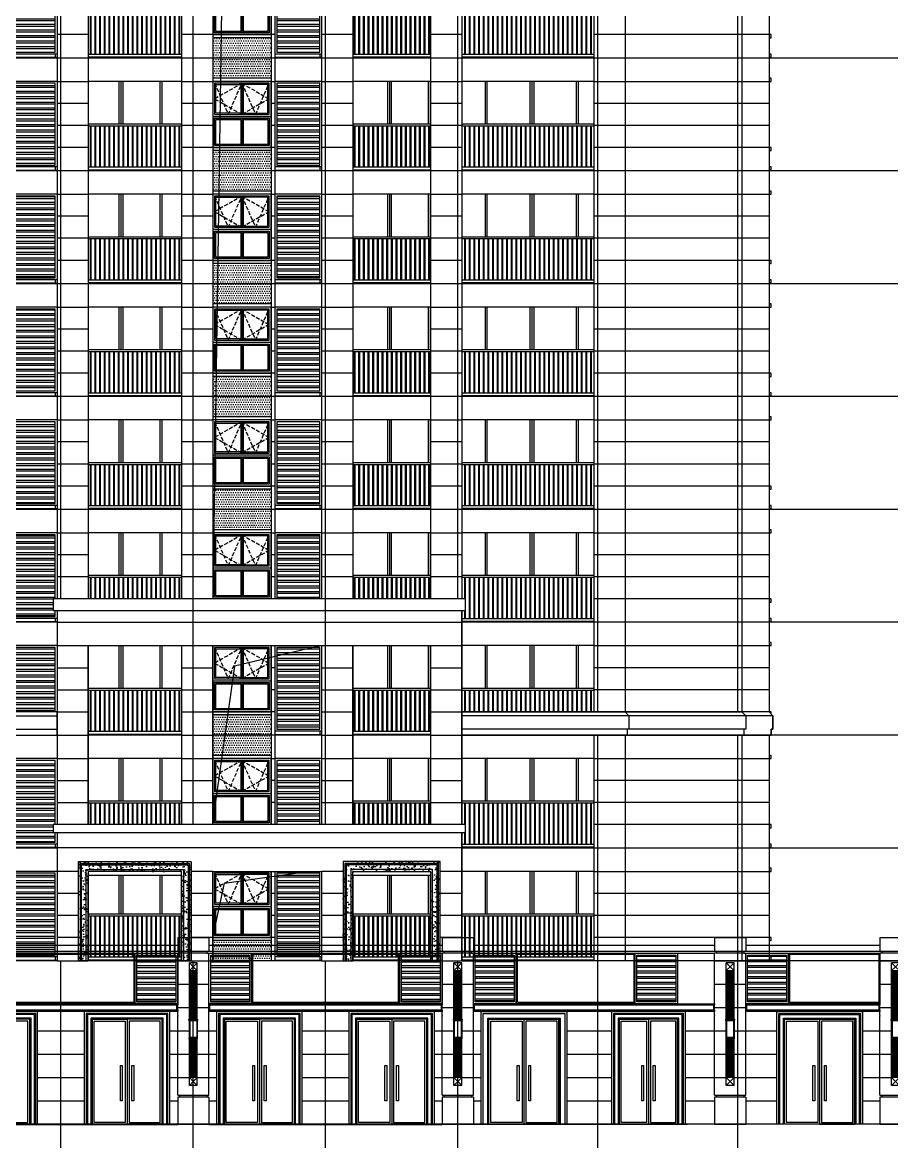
# Model space of a CAD drawing. Extents: x -59851 to 653804, y -249523 to 437614.
# Drawn here: x 209665 to 232007, y 364143 to 392903 of the extents above; entities that cross this region are included whole.
import ezdxf

# ---------------------------------------------------------------- set-up
doc = ezdxf.new("R2010")
doc.units = 0
doc.header["$LTSCALE"] = 1000
doc.header["$MEASUREMENT"] = 0
doc.linetypes.add('DASH', pattern=[0.35, 0.25, -0.1])
for name, color, linetype in [('_TCH_BOUNDARY', 7, 'Continuous'), ('A-材质分割线（横向）', 252, 'Continuous'), ('A-洞口', 105, 'Continuous'), ('A-示意', 8, 'Continuous'), ('DOTE', 16, 'Continuous'), ('ELE-0', 142, 'Continuous'), ('ELE-1', 41, 'Continuous'), ('ELE-2', 31, 'Continuous'), ('ELE-3', 35, 'Continuous'), ('ELE-6', 8, 'Continuous'), ('P-固定家具（悬空）', 142, 'Continuous'), ('PUB_HATCH', 8, 'Continuous'), ('WINDOW', 4, 'Continuous'), ('栏杆', 142, 'Continuous')]:
    doc.layers.add(name, color=color, linetype=linetype)

# ---------------------------------------------------------------- blocks, each defined once
blk = doc.blocks.new('2300lg0331')
for p, q in [((-10414, 365497), (-12814, 365497)), ((-10414, 365447), (-12814, 365447)), ((-12764, 365447), (-12764, 364397)), ((-12744, 365447), (-12744, 364397)), ((-12644, 365447), (-12644, 364397)), ((-12624, 365447), (-12624, 364397)), ((-12524, 365447), (-12524, 364397)), ((-12504, 365447), (-12504, 364397)), ((-12272, 365447), (-12503, 365447)), ((-12404, 365447), (-12404, 364397)), ((-12384, 365447), (-12384, 364397)), ((-12284, 365447), (-12284, 364397)), ((-12250, 365447), (-12272, 365447)), ((-12264, 365447), (-12264, 364397)), ((-12164, 365447), (-12164, 364397)), ((-12144, 365447), (-12144, 364397)), ((-12044, 365447), (-12044, 364397)), ((-12024, 365447), (-12024, 364397)), ((-11924, 365447), (-11924, 364397)), ((-11904, 365447), (-11904, 364397)), ((-11804, 365447), (-11804, 364397)), ((-11784, 365447), (-11784, 364397)), ((-11684, 365447), (-11684, 364397)), ((-11664, 365447), (-11664, 364397)), ((-11564, 365447), (-11564, 364397)), ((-11544, 365447), (-11544, 364397)), ((-11444, 365447), (-11444, 364397)), ((-11424, 365447), (-11424, 364397)), ((-11324, 365447), (-11324, 364397)), ((-11304, 365447), (-11304, 364397)), ((-11204, 365447), (-11204, 364397)), ((-11184, 365447), (-11184, 364397)), ((-11084, 365447), (-11084, 364397)), ((-11064, 365447), (-11064, 364397)), ((-10964, 365447), (-10964, 364397)), ((-10944, 365447), (-10944, 364397)), ((-10844, 365447), (-10844, 364397)), ((-10824, 365447), (-10824, 364397)), ((-10724, 365447), (-10724, 364397)), ((-10704, 365447), (-10704, 364397)), ((-10604, 365447), (-10604, 364397)), ((-10584, 365447), (-10584, 364397)), ((-10484, 365447), (-10484, 364397)), ((-10464, 365447), (-10464, 364397))]:
    blk.add_line(p, q)
blk = doc.blocks.new('c151701')
at = {"layer": 'A-示意', "linetype": 'DASH', "ltscale": 0.4}
for points in [[(-46244, 366680), (-46594, 365880), (-46944, 366680), (-47294, 365880), (-47644, 366680)], [(-46944, 366680), (-47644, 366280), (-46944, 365880)], [(-46944, 366680), (-46244, 366280), (-46944, 365880)]]:
    blk.add_lwpolyline(points, dxfattribs=at)
at = {"layer": 'ELE-0'}
for p, q in [((-46944, 366680), (-46944, 365880)), ((-46194, 366680), (-46194, 365080)), ((-46194, 365830), (-47694, 365830)), ((-46974, 365750), (-46974, 365110)), ((-46944, 365780), (-46944, 365080)), ((-46914, 365750), (-46914, 365110))]:
    blk.add_line(p, q, dxfattribs=at)
for points in [[(-47694, 365030), (-47694, 366730), (-46194, 366730), (-46194, 365030), (-47694, 365030)], [(-46974, 365750), (-47614, 365750), (-47614, 365110), (-46974, 365110)], [(-46914, 365110), (-46274, 365110), (-46274, 365750), (-46914, 365750)]]:
    blk.add_lwpolyline(points, dxfattribs=at)
for points in [[(-47644, 365880), (-47644, 366680), (-46244, 366680), (-46244, 365880)], [(-46974, 365910), (-47614, 365910), (-47614, 366650), (-46974, 366650)], [(-46914, 365910), (-46274, 365910), (-46274, 366650), (-46914, 366650)], [(-47644, 365780), (-47644, 365080), (-46244, 365080), (-46244, 365780)]]:
    blk.add_lwpolyline(points, close=True, dxfattribs=at)
blk = doc.blocks.new('2000langan0331')
for p, q in [((-4014, 365497), (-6014, 365497)), ((-4014, 365447), (-6014, 365447)), ((-5672, 365447), (-5903, 365447)), ((-5650, 365447), (-5672, 365447))]:
    blk.add_line(p, q)
for points in [[(-5984, 365447), (-5984, 364397)], [(-5964, 365447), (-5964, 364397)], [(-5864, 365447), (-5864, 364397)], [(-5844, 365447), (-5844, 364397)], [(-5744, 365447), (-5744, 364397)], [(-5724, 365447), (-5724, 364397)], [(-5624, 365447), (-5624, 364397)], [(-5604, 365447), (-5604, 364397)], [(-5504, 365447), (-5504, 364397)], [(-5484, 365447), (-5484, 364397)], [(-5384, 365447), (-5384, 364397)], [(-5364, 365447), (-5364, 364397)], [(-5264, 365447), (-5264, 364397)], [(-5244, 365447), (-5244, 364397)], [(-5144, 365447), (-5144, 364397)], [(-5124, 365447), (-5124, 364397)], [(-5024, 365447), (-5024, 364397)], [(-5004, 365447), (-5004, 364397)], [(-4904, 365447), (-4904, 364397)], [(-4884, 365447), (-4884, 364397)], [(-4784, 365447), (-4784, 364397)], [(-4764, 365447), (-4764, 364397)], [(-4664, 365447), (-4664, 364397)], [(-4644, 365447), (-4644, 364397)], [(-4544, 365447), (-4544, 364397)], [(-4524, 365447), (-4524, 364397)], [(-4424, 365447), (-4424, 364397)], [(-4404, 365447), (-4404, 364397)], [(-4304, 365447), (-4304, 364397)], [(-4284, 365447), (-4284, 364397)], [(-4184, 365447), (-4184, 364397)], [(-4164, 365447), (-4164, 364397)], [(-4064, 365447), (-4064, 364397)], [(-4044, 365447), (-4044, 364397)]]:
    blk.add_lwpolyline(points)
blk = doc.blocks.new('3400langan0331')
for p, q in [((186, 365497), (-3214, 365497)), ((186, 365447), (-3214, 365447)), ((-2172, 365447), (-2403, 365447)), ((-2150, 365447), (-2172, 365447))]:
    blk.add_line(p, q)
for points in [[(-3144, 365447), (-3144, 364397)], [(-3124, 365447), (-3124, 364397)], [(-3024, 365447), (-3024, 364397)], [(-3004, 365447), (-3004, 364397)], [(-2904, 365447), (-2904, 364397)], [(-2884, 365447), (-2884, 364397)], [(-2784, 365447), (-2784, 364397)], [(-2764, 365447), (-2764, 364397)], [(-2664, 365447), (-2664, 364397)], [(-2644, 365447), (-2644, 364397)], [(-2544, 365447), (-2544, 364397)], [(-2524, 365447), (-2524, 364397)], [(-2424, 365447), (-2424, 364397)], [(-2404, 365447), (-2404, 364397)], [(-2304, 365447), (-2304, 364397)], [(-2284, 365447), (-2284, 364397)], [(-2184, 365447), (-2184, 364397)], [(-2164, 365447), (-2164, 364397)], [(-2064, 365447), (-2064, 364397)], [(-2044, 365447), (-2044, 364397)], [(-1944, 365447), (-1944, 364397)], [(-1924, 365447), (-1924, 364397)], [(-1824, 365447), (-1824, 364397)], [(-1804, 365447), (-1804, 364397)], [(-1704, 365447), (-1704, 364397)], [(-1684, 365447), (-1684, 364397)], [(-1584, 365447), (-1584, 364397)], [(-1564, 365447), (-1564, 364397)], [(-1464, 365447), (-1464, 364397)], [(-1444, 365447), (-1444, 364397)], [(-1344, 365447), (-1344, 364397)], [(-1324, 365447), (-1324, 364397)], [(-1224, 365447), (-1224, 364397)], [(-1204, 365447), (-1204, 364397)], [(-1104, 365447), (-1104, 364397)], [(-1084, 365447), (-1084, 364397)], [(-984, 365447), (-984, 364397)], [(-964, 365447), (-964, 364397)], [(-864, 365447), (-864, 364397)], [(-844, 365447), (-844, 364397)], [(-744, 365447), (-744, 364397)], [(-724, 365447), (-724, 364397)], [(-624, 365447), (-624, 364397)], [(-604, 365447), (-604, 364397)], [(-504, 365447), (-504, 364397)], [(-484, 365447), (-484, 364397)], [(-384, 365447), (-384, 364397)], [(-364, 365447), (-364, 364397)], [(-264, 365447), (-264, 364397)], [(-244, 365447), (-244, 364397)], [(-144, 365447), (-144, 364397)], [(-124, 365447), (-124, 364397)], [(-24, 365447), (-24, 364397)], [(-4, 365447), (-4, 364397)], [(96, 365447), (96, 364397)], [(116, 365447), (116, 364397)]]:
    blk.add_lwpolyline(points)
blk = doc.blocks.new('quanssxilimian0331')
at = {"layer": 'PUB_HATCH'}
h = blk.add_hatch(dxfattribs=at)
h.set_pattern_fill('DOTS', color=8, scale=37.5)
h.set_pattern_definition([(0, (-9e-12, 20300), (29.765625, 59.53125), [0, -59.53125])])
h.paths.add_polyline_path([(-9356, 364817), (-9614, 364817), (-9614, 364297), (-9364, 364297)])
h.paths.add_polyline_path([(-8114, 364817), (-9356, 364817), (-9364, 364297), (-8114, 364297)])
h.paths.add_polyline_path([(-9320, 367197), (-9614, 367197), (-9614, 366677), (-9328, 366677)])
h.paths.add_polyline_path([(-8114, 367197), (-9320, 367197), (-9328, 366677), (-8114, 366677)])
h = blk.add_hatch(dxfattribs=at)
h.set_pattern_fill('ANSI32', color=256, scale=30, angle=135)
h.set_pattern_definition([(180, (13600, -100), (-1e-14, -142.875), []), (180, (13552.37, -52.37), (-1e-14, -142.875), [])])
h.paths.add_polyline_path([(-13664, 366547), (-14764, 366547), (-14764, 364447), (-13664, 364447)])
h = blk.add_hatch(dxfattribs=at)
h.set_pattern_fill('ANSI32', color=256, scale=30, angle=135)
h.set_pattern_definition([(180, (20400, -100), (-1e-14, -142.875), []), (180, (20352.37, -52.37), (-1e-14, -142.875), [])])
h.paths.add_polyline_path([(-6864, 366547), (-7964, 366547), (-7964, 364447), (-6864, 364447)])
at = {"layer": 'A-材质分割线（横向）'}
for points in [[(-13614, 366597), (-12814, 366597)], [(-10414, 366597), (-9614, 366597)], [(-8114, 366597), (-8014, 366597)], [(-6814, 366597), (-6014, 366597)], [(-4014, 366597), (-3214, 366597)], [(186, 366597), (4686, 366597)], [(-12814, 366030), (-13614, 366030)], [(-9614, 366030), (-10414, 366030)], [(-8014, 366030), (-8114, 366030)], [(-6014, 366030), (-6814, 366030)], [(-3214, 366030), (-4014, 366030)], [(4686, 366030), (186, 366030)], [(-12814, 365464), (-13614, 365464)], [(-9614, 365464), (-10414, 365464)], [(-8014, 365464), (-8114, 365464)], [(-6014, 365464), (-6814, 365464)], [(-3214, 365464), (-4014, 365464)], [(4686, 365464), (186, 365464)], [(-12814, 364897), (-13614, 364897)], [(-9614, 364897), (-10414, 364897)], [(-8014, 364897), (-8114, 364897)], [(-6014, 364897), (-6814, 364897)], [(-3214, 364897), (-4014, 364897)], [(4686, 364897), (186, 364897)], [(-12814, 364297), (-13614, 364297)], [(-9614, 364297), (-10414, 364297)], [(-8014, 364297), (-8114, 364297)], [(-6014, 364297), (-6814, 364297)], [(-3214, 364297), (-4014, 364297)], [(4686, 364297), (186, 364297)]]:
    blk.add_lwpolyline(points, dxfattribs=at)
at = {"layer": 'ELE-1'}
for points in [[(-13614, 367197), (-13614, 364297)], [(-12814, 367197), (-12814, 364297)], [(-10414, 367197), (-10414, 364297)], [(-9614, 367197), (-9614, 364297)], [(-6814, 367197), (-6814, 364297)], [(-6014, 367197), (-6014, 364297)], [(-4014, 367197), (-4014, 364297)], [(-3214, 367197), (-3214, 364297)], [(186, 367197), (186, 364297)], [(986, 367197), (986, 364297)]]:
    blk.add_lwpolyline(points, dxfattribs=at)
at = {"layer": 'ELE-2'}
for points in [[(-8114, 367197), (-8114, 364297)], [(-8014, 367197), (-8014, 364297)], [(3986, 367197), (3986, 364297)]]:
    blk.add_lwpolyline(points, dxfattribs=at)
at = {"layer": 'ELE-3'}
for p, q in [((-13664, 364397), (-13664, 364317)), ((-6864, 364397), (-6864, 364317))]:
    blk.add_line(p, q, dxfattribs=at)
for points in [[(4686, 367197), (4686, 364297)], [(-13614, 366597), (-14814, 366597)], [(-10414, 366597), (-12814, 366597)], [(-8114, 366677), (-9614, 366677)], [(-8114, 366597), (-9614, 366597)], [(-6814, 366597), (-8014, 366597)], [(-4014, 366597), (-6014, 366597)], [(186, 366597), (-3214, 366597)], [(4686, 366597), (4736, 366597), (4736, 366677), (4686, 366677)], [(-8114, 364897), (-9614, 364897)], [(-8114, 364817), (-9614, 364817)], [(4686, 364817), (4736, 364817), (4736, 364897), (4686, 364897)], [(-13614, 364397), (-14814, 364397), (-14814, 364317), (-13614, 364317)], [(-12814, 364397), (-10414, 364397)], [(-6814, 364397), (-8014, 364397), (-8014, 364317), (-6814, 364317)], [(-6014, 364397), (-4014, 364397)], [(-3214, 364397), (186, 364397)], [(4686, 364317), (4736, 364317), (4736, 364397), (4686, 364397)], [(-10414, 364317), (-12814, 364317)], [(-4014, 364317), (-6014, 364317)], [(186, 364317), (-3214, 364317)]]:
    blk.add_lwpolyline(points, dxfattribs=at)
at = {"layer": 'ELE-6'}
for points in [[(-12589, 366597), (-12814, 366597)], [(-12014, 365497), (-12014, 366597)], [(-11964, 365497), (-11964, 366597)], [(-11914, 365497), (-11914, 366597)], [(-10964, 365497), (-10964, 366597)], [(-10914, 365497), (-10914, 366597)], [(-5689, 366597), (-6014, 366597)], [(-5114, 365497), (-5114, 366597)], [(-5064, 365497), (-5064, 366597)], [(-5014, 365497), (-5014, 366597)], [(-4064, 365497), (-4064, 366597)], [(-4014, 365497), (-4014, 366597)], [(-2614, 366597), (-2614, 365497)], [(-2564, 366597), (-2564, 365497)], [(-1464, 366597), (-1464, 365497)], [(-1414, 366597), (-1414, 365497)], [(-1364, 366597), (-1364, 365497)], [(-264, 365497), (-264, 366597)], [(-214, 365497), (-214, 366597)]]:
    blk.add_lwpolyline(points, dxfattribs=at)
at = {"layer": 'PUB_HATCH'}
for points in [[(-13664, 366547), (-14764, 366547), (-14764, 364447), (-13664, 364447)], [(-6864, 366547), (-7964, 366547), (-7964, 364447), (-6864, 364447)]]:
    blk.add_lwpolyline(points, close=True, dxfattribs=at)
at = {"xscale": -1}
blk.add_blockref('c151701', (-55808, -133), dxfattribs=at)
at = {"layer": '栏杆'}
for name in ['2300lg0331', '2000langan0331', '3400langan0331']:
    blk.add_blockref(name, (0, 0), dxfattribs=at)
blk = doc.blocks.new('tuichag100')
blk.add_wipeout([(-13714, 259817), (-13714, 259517), (-13614, 259517), (-13614, 254017), (-12814, 254017), (-12814, 258617), (-10414, 258617), (-10414, 254017), (-9614, 254017), (-9614, 258617), (-6814, 258617), (-6814, 254017), (-6014, 254017), (-6014, 258617), (-4014, 258617), (-4014, 254017), (-3214, 254017), (-3214, 259517), (-3114, 259517), (-3114, 259817)])
at = {"layer": '_TCH_BOUNDARY'}
blk.add_lwpolyline([(-13714, 259817), (-13714, 259517), (-13614, 259517), (-13614, 254017), (-12814, 254017), (-12814, 258617), (-10414, 258617), (-10414, 254017), (-9614, 254017), (-9614, 258617), (-6814, 258617), (-6814, 254017), (-6014, 254017), (-6014, 258617), (-4014, 258617), (-4014, 254017), (-3214, 254017), (-3214, 259517), (-3114, 259517), (-3114, 259817)], close=True, dxfattribs=at)
at = {"layer": 'ELE-1'}
blk.add_lwpolyline([(-13714, 259817), (-13714, 259517), (-13614, 259517), (-13614, 254017), (-12814, 254017), (-12814, 258617), (-10414, 258617), (-10414, 254017), (-9614, 254017), (-9614, 258617), (-6814, 258617), (-6814, 254017), (-6014, 254017), (-6014, 258617), (-4014, 258617), (-4014, 254017), (-3214, 254017), (-3214, 259517), (-3114, 259517), (-3114, 259817)], close=True, dxfattribs=at)
blk = doc.blocks.new('13001200')
at = {"layer": 'A-材质分割线（横向）'}
for points in [[(-13614, 288779), (-3214, 288779)], [(-13614, 288179), (-12814, 288179)], [(-10414, 288179), (-9614, 288179)], [(-6814, 288179), (-6014, 288179)], [(-4014, 288179), (-3214, 288179)], [(-13614, 287613), (-12814, 287613)], [(-10414, 287613), (-9614, 287613)], [(-6814, 287613), (-6014, 287613)], [(-4014, 287613), (-3214, 287613)], [(-13614, 287046), (-12814, 287046)], [(-10414, 287046), (-9614, 287046)], [(-6814, 287046), (-6014, 287046)], [(-4014, 287046), (-3214, 287046)], [(-13614, 286479), (-12814, 286479)], [(-10414, 286479), (-9614, 286479)], [(-6814, 286479), (-6014, 286479)], [(-4014, 286479), (-3214, 286479)], [(-13614, 285879), (-12814, 285879)], [(-10414, 285879), (-9614, 285879)], [(-6814, 285879), (-6014, 285879)], [(-4014, 285879), (-3214, 285879)], [(-13614, 285279), (-12814, 285279)], [(-10414, 285279), (-9614, 285279)], [(-6814, 285279), (-6014, 285279)], [(-4014, 285279), (-3214, 285279)], [(-13614, 284713), (-12814, 284713)], [(-10414, 284713), (-9614, 284713)], [(-6814, 284713), (-6014, 284713)], [(-4014, 284713), (-3214, 284713)], [(-13614, 284146), (-12814, 284146)], [(-10414, 284146), (-9614, 284146)], [(-6814, 284146), (-6014, 284146)], [(-4014, 284146), (-3214, 284146)]]:
    blk.add_lwpolyline(points, dxfattribs=at)
at = {"layer": 'ELE-1'}
blk.add_lwpolyline([(-13714, 289379), (-13714, 289079), (-3114, 289079), (-3114, 289079), (-3114, 289379)], close=True, dxfattribs=at)
blk.add_lwpolyline([(-13614, 289079), (-13614, 283579), (-12814, 283579), (-12814, 288179), (-10414, 288179), (-10414, 283579), (-9614, 283579), (-9614, 288179), (-6814, 288179), (-6814, 283579), (-6014, 283579), (-6014, 288179), (-4014, 288179), (-4014, 283579), (-3214, 283579), (-3214, 289079)], dxfattribs=at)
blk = doc.blocks.new('3344pv')
blk.add_wipeout([(-69255, 325462), (-62655, 325462), (-62655, 326062), (-69255, 326062)])
at = {"layer": '_TCH_BOUNDARY'}
blk.add_lwpolyline([(-69255, 325462), (-62655, 325462), (-62655, 326062), (-69255, 326062)], close=True, dxfattribs=at)
at = {"layer": 'ELE-1'}
blk.add_lwpolyline([(-69255, 325462), (-62655, 325462), (-62655, 326062), (-69255, 326062)], close=True, dxfattribs=at)
blk = doc.blocks.new('4fhxj')
at = {"layer": 'ELE-1'}
for points in [[(-62213, 331499), (-68813, 331499), (-68813, 330899), (-62213, 330899), (-62213, 331499)], [(-68813, 331399), (-62213, 331399)], [(-68813, 331049), (-62213, 331049)]]:
    blk.add_lwpolyline(points, dxfattribs=at)
blk = doc.blocks.new('jfdsajkjkjkjkhjhjj')
blk.add_wipeout([(-168169, 312567), (-168169, 312367), (-168069, 312367), (-168069, 309067), (-167269, 309067), (-167269, 311267), (-164869, 311267), (-164869, 309067), (-164069, 309067), (-164069, 311367), (-161269, 311367), (-161269, 309067), (-160469, 309067), (-160469, 311267), (-158469, 311267), (-158469, 309067), (-157669, 309067), (-157669, 312367), (-157569, 312367), (-157569, 312567)]).dxf.layer = 'A-材质分割线（横向）'
at = {"layer": '_TCH_BOUNDARY'}
blk.add_lwpolyline([(-168169, 312567), (-168169, 312367), (-168069, 312367), (-168069, 309067), (-167269, 309067), (-167269, 311267), (-164869, 311267), (-164869, 309067), (-164069, 309067), (-164069, 311367), (-161269, 311367), (-161269, 309067), (-160469, 309067), (-160469, 311267), (-158469, 311267), (-158469, 309067), (-157669, 309067), (-157669, 312367), (-157569, 312367), (-157569, 312567)], close=True, dxfattribs=at)
at = {"layer": 'ELE-1'}
blk.add_lwpolyline([(-168169, 312567), (-168169, 312367), (-168069, 312367), (-168069, 309067), (-167269, 309067), (-167269, 311267), (-164869, 311267), (-164869, 309067), (-164069, 309067), (-164069, 311367), (-161269, 311367), (-161269, 309067), (-160469, 309067), (-160469, 311267), (-158469, 311267), (-158469, 309067), (-157669, 309067), (-157669, 312367), (-157569, 312367), (-157569, 312567)], close=True, dxfattribs=at)
blk = doc.blocks.new('chengpinxianjaojia100')
at = {"layer": 'PUB_HATCH'}
h = blk.add_hatch(dxfattribs=at)
h.set_pattern_fill('AR-CONC', color=256, scale=150)
h.set_pattern_definition([(50, (114032, -25142.34), (273.277, -23.90863), [28.575, -314.325]), (355, (114032, -25142.34), (-52.86424, 286.58496), [22.86, -251.46]), (100.451, (114054.77, -25144.34), (220.41375, 262.67503), [24.285, -267.135]), (46.1842, (114032, -25066.14), (406.61856, -63.0635), [42.8625, -471.4875]), (96.6356, (114065.9, -25071.4), (356.10635, 371.13833), [36.4275, -400.7025]), (351.184, (114032, -25066.14), (356.1069, 371.1377), [34.29, -377.19]), (21, (114070.1, -25085.2), (227.42232, -153.39828), [28.575, -314.325]), (326, (114070.1, -25085.2), (92.70304, 276.28195), [22.86, -251.46]), (71.4514, (114089.05, -25097.98), (320.12474, 122.88429), [24.285, -267.135]), (37.5, (114032, -25142.34), (4.632905, 126.832558), [0, -248.412, 0, -255.27, 0, -252.4125]), (7.5, (114032, -25142.34), (100.229494, 150.27086), [0, -145.542, 0, -242.697, 0, -96.2025]), (327.5, (113947.04, -25142.34), (203.385893, -8.593116), [0, -95.25, 0, -297.18, 0, -394.335]), (317.5, (113908.94, -25142.34), (222.19377, 38.13974), [0, -123.825, 0, -197.358, 0, -280.035])])
h.paths.add_polyline_path([(-10414, 292755), (-10414, 295055), (-12814, 295055), (-12814, 292755), (-13064, 292755), (-13064, 295305), (-10164, 295305), (-10164, 292755)])
at = {"layer": 'ELE-1'}
for points in [[(-10414, 292755), (-10414, 295055), (-12814, 295055), (-12814, 292755), (-13064, 292755), (-13064, 295305), (-10164, 295305), (-10164, 292755), (-10414, 292755)], [(-13014, 292755), (-13014, 295255), (-10214, 295255), (-10214, 292755)], [(-12984, 292755), (-12984, 295225), (-10244, 295225), (-10244, 292755)], [(-12864, 292755), (-12864, 295105), (-10364, 295105), (-10364, 292755)]]:
    blk.add_lwpolyline(points, dxfattribs=at)
blk = doc.blocks.new('chengpinxianjiaojian300')
at = {"layer": 'PUB_HATCH'}
h = blk.add_hatch(dxfattribs=at)
h.set_pattern_fill('AR-CONC', color=256, scale=150)
h.set_pattern_definition([(50, (131806.03, -25142.34), (273.277, -23.90863), [28.575, -314.325]), (355, (131806.03, -25142.34), (-52.86424, 286.58496), [22.86, -251.46]), (100.451, (131828.8, -25144.34), (220.41375, 262.67503), [24.285, -267.135]), (46.1842, (131806.03, -25066.14), (406.61856, -63.0635), [42.8625, -471.4875]), (96.6356, (131839.9, -25071.4), (356.10635, 371.13833), [36.4275, -400.7025]), (351.184, (131806.03, -25066.14), (356.1069, 371.1377), [34.29, -377.19]), (21, (131844.13, -25085.2), (227.42232, -153.39828), [28.575, -314.325]), (326, (131844.13, -25085.2), (92.70304, 276.28195), [22.86, -251.46]), (71.4514, (131863.09, -25097.98), (320.12474, 122.88429), [24.285, -267.135]), (37.5, (131806.03, -25142.34), (4.632905, 126.832558), [0, -248.412, 0, -255.27, 0, -252.4125]), (7.5, (131806.03, -25142.34), (100.229494, 150.27086), [0, -145.542, 0, -242.697, 0, -96.2025]), (327.5, (131721.07, -25142.34), (203.385893, -8.593116), [0, -95.25, 0, -297.18, 0, -394.335]), (317.5, (131682.97, -25142.34), (222.19377, 38.13974), [0, -123.825, 0, -197.358, 0, -280.035])])
h.paths.add_polyline_path([(11760, 292755), (11760, 295055), (13760, 295055), (13760, 292755), (14010, 292755), (14010, 295305), (11510, 295305), (11510, 292755)])
at = {"layer": 'ELE-1'}
for points in [[(11760, 292755), (11760, 295055), (13760, 295055), (13760, 292755), (14010, 292755), (14010, 295305), (11510, 295305), (11510, 292755), (11760, 292755)], [(13960, 292755), (13960, 295255), (11560, 295255), (11560, 292755)], [(13930, 292755), (13930, 295225), (11590, 295225), (11590, 292755)], [(13810, 292755), (13810, 295105), (11710, 295105), (11710, 292755)]]:
    blk.add_lwpolyline(points, dxfattribs=at)
blk = doc.blocks.new('dallgh')
at = {"layer": 'A-材质分割线（横向）'}
for p, q in [((12735, 303381), (2335, 303381)), ((2885, 302781), (2335, 302781)), ((6335, 302781), (5785, 302781)), ((9685, 302781), (9135, 302781)), ((12735, 302781), (12185, 302781)), ((2885, 302214), (2335, 302214)), ((6335, 302214), (5785, 302214)), ((9685, 302214), (9135, 302214)), ((12735, 302214), (12185, 302214)), ((2885, 301647), (2335, 301647)), ((6335, 301647), (5785, 301647)), ((9685, 301647), (9135, 301647)), ((12735, 301647), (12185, 301647)), ((2885, 301081), (2335, 301081)), ((6335, 301081), (5785, 301081)), ((9685, 301081), (9135, 301081)), ((12735, 301081), (12185, 301081))]:
    blk.add_line(p, q, dxfattribs=at)
at = {"layer": 'ELE-1'}
blk.add_lwpolyline([(2235, 303981), (2235, 303781), (12635, 303781), (12835, 303781), (12835, 303981)], close=True, dxfattribs=at)
for name, p in [('chengpinxianjaojia100', (15948, 7726)), ('chengpinxianjiaojian300', (-1826, 7726))]:
    blk.add_blockref(name, p)
blk = doc.blocks.new('jjj1100ppb')
blk.add_wipeout([(-3214, 282111), (-3214, 281511), (4736, 281511), (4736, 281661), (4786, 281661), (4786, 282011), (4686, 282111)])
at = {"layer": '_TCH_BOUNDARY'}
blk.add_lwpolyline([(-3214, 282111), (-3214, 281511), (4736, 281511), (4736, 281661), (4786, 281661), (4786, 282011), (4686, 282111)], close=True, dxfattribs=at)
at = {"layer": 'ELE-1'}
blk.add_lwpolyline([(-3214, 282111), (-3214, 281511), (4736, 281511), (4736, 281661), (4786, 281661), (4786, 282011), (4686, 282111)], close=True, dxfattribs=at)
blk = doc.blocks.new('jjo100')
at = {"layer": 'ELE-1'}
for points in [[(4036, 283314), (-3214, 283314), (-3214, 283914), (3986, 283914)], [(986, 283914), (1086, 283814), (1086, 283464), (1036, 283464), (1036, 283314)], [(3986, 283914), (4086, 283814), (4086, 283464), (4036, 283464), (4036, 283314)], [(4086, 283814), (-3214, 283814)], [(4086, 283464), (-3214, 283464)]]:
    blk.add_lwpolyline(points, dxfattribs=at)
at = {"layer": 'ELE-3'}
for points in [[(4686, 283914), (3986, 283914)], [(4686, 283914), (4786, 283814), (4786, 283464), (4736, 283464), (4736, 283314), (4036, 283314)], [(4786, 283814), (4086, 283814)]]:
    blk.add_lwpolyline(points, dxfattribs=at)
blk = doc.blocks.new('qweerqqq')
at = {"layer": 'A-材质分割线（横向）'}
for p, q in [((-54711, 276912), (-53911, 276912)), ((-54711, 276312), (-54411, 276312)), ((-54211, 276312), (-53911, 276312)), ((-54711, 275712), (-54411, 275712)), ((-54211, 275712), (-53911, 275712)), ((-54711, 275112), (-54411, 275112)), ((-54211, 275112), (-53911, 275112)), ((-54711, 274512), (-54411, 274512)), ((-54211, 274512), (-53911, 274512)), ((-54711, 273912), (-54411, 273912)), ((-54211, 273912), (-53911, 273912))]:
    blk.add_line(p, q, dxfattribs=at)
at = {"layer": 'ELE-1'}
for p, q in [((-54711, 277512), (-53911, 277512)), ((-54711, 277512), (-54711, 277162)), ((-53911, 277512), (-53911, 277162)), ((-54711, 277162), (-54661, 277162)), ((-54661, 277112), (-54711, 277112)), ((-54711, 276912), (-54711, 277112)), ((-54661, 277162), (-54661, 277112)), ((-54661, 277162), (-53961, 277162)), ((-53961, 277112), (-54661, 277112)), ((-53961, 277162), (-53961, 277112)), ((-53961, 277162), (-53911, 277162)), ((-53961, 277112), (-53911, 277112)), ((-53911, 276912), (-53911, 277112)), ((-54711, 276312), (-54711, 276912)), ((-54311, 276762), (-54411, 276862)), ((-54211, 276862), (-54411, 276862)), ((-54411, 276662), (-54411, 276862)), ((-54311, 276762), (-54411, 276662)), ((-54311, 276762), (-54211, 276862)), ((-54311, 276762), (-54211, 276662)), ((-54211, 276662), (-54211, 276862)), ((-53911, 276312), (-53911, 276912)), ((-54411, 276662), (-54376, 276662)), ((-54411, 276312), (-54411, 276662)), ((-54376, 276662), (-54356, 276662)), ((-54376, 275412), (-54376, 276662)), ((-54356, 276662), (-54321, 276662)), ((-54356, 276662), (-54356, 275412)), ((-54321, 276662), (-54301, 276662)), ((-54321, 275412), (-54321, 276662)), ((-54301, 276662), (-54266, 276662)), ((-54301, 276662), (-54301, 275412)), ((-54266, 276662), (-54246, 276662)), ((-54266, 275412), (-54266, 276662)), ((-54246, 276662), (-54211, 276662)), ((-54246, 276662), (-54246, 275412)), ((-54211, 276312), (-54211, 276662)), ((-54711, 275712), (-54711, 276312)), ((-54411, 275712), (-54411, 276312)), ((-54211, 275712), (-54211, 276312)), ((-53911, 275712), (-53911, 276312)), ((-54711, 275512), (-54711, 275712)), ((-54411, 275412), (-54411, 275712)), ((-54211, 275412), (-54211, 275712)), ((-53911, 275112), (-53911, 275712)), ((-54711, 275512), (-54711, 275492)), ((-54711, 275112), (-54711, 275492)), ((-54711, 274512), (-54711, 275112)), ((-53911, 274512), (-53911, 275112)), ((-54411, 273912), (-54411, 274912)), ((-54376, 273912), (-54376, 274912)), ((-54356, 274912), (-54356, 273912)), ((-54321, 273912), (-54321, 274912)), ((-54301, 274912), (-54301, 273912)), ((-54266, 273912), (-54266, 274912)), ((-54246, 274912), (-54246, 273912)), ((-54211, 273912), (-54211, 274912)), ((-54711, 273912), (-54711, 274512)), ((-53911, 273912), (-53911, 274512)), ((-54711, 273512), (-54711, 273912)), ((-54411, 273712), (-54411, 273912)), ((-54311, 273812), (-54411, 273912)), ((-54211, 273912), (-54411, 273912)), ((-54311, 273812), (-54411, 273712)), ((-54311, 273812), (-54211, 273912)), ((-54311, 273812), (-54211, 273712)), ((-54211, 273712), (-54211, 273912)), ((-53911, 273512), (-53911, 273912)), ((-54711, 273462), (-54711, 273512)), ((-54211, 273712), (-54411, 273712)), ((-53911, 273462), (-53911, 273512)), ((-54711, 273462), (-54661, 273462)), ((-54661, 273412), (-54711, 273412)), ((-54711, 273412), (-54711, 272712)), ((-54661, 273462), (-54661, 273412)), ((-54661, 273462), (-53961, 273462)), ((-53961, 273412), (-54661, 273412)), ((-53961, 273462), (-53961, 273412)), ((-53961, 273462), (-53911, 273462)), ((-53911, 273412), (-53961, 273412)), ((-53911, 273412), (-53911, 272712)), ((-54711, 272712), (-53911, 272712))]:
    blk.add_line(p, q, dxfattribs=at)
at = {"layer": 'P-固定家具（悬空）'}
for p, q in [((-54401, 275382), (-54401, 274942)), ((-54221, 275382), (-54221, 274942))]:
    blk.add_line(p, q, dxfattribs=at)
for points in [[(-54421, 275412), (-54201, 275412), (-54201, 275392), (-54421, 275392)], [(-54416, 275392), (-54206, 275392), (-54206, 275382), (-54416, 275382)], [(-54411, 275382), (-54211, 275382), (-54211, 274942), (-54411, 274942)], [(-54421, 274912), (-54201, 274912), (-54201, 274932), (-54421, 274932)], [(-54416, 274932), (-54206, 274932), (-54206, 274942), (-54416, 274942)]]:
    blk.add_lwpolyline(points, close=True, dxfattribs=at)
blk = doc.blocks.new('werqewewqq')
at = {"layer": 'PUB_HATCH'}
h = blk.add_hatch(dxfattribs=at)
h.set_pattern_fill('ANSI32', color=256, scale=30, angle=135)
h.set_pattern_definition([(180, (3504.5, 1e-10), (-1e-14, -142.875), []), (180, (3456.88, 47.63), (-1e-14, -142.875), [])])
h.paths.add_polyline_path([(-65933, 277062), (-64933, 277062), (-64933, 275862), (-65933, 275862)])
h = blk.add_hatch(dxfattribs=at)
h.set_pattern_fill('ANSI32', color=256, scale=30, angle=135)
h.set_pattern_definition([(180, (8404.5, -5e-10), (-1e-14, -142.875), []), (180, (8356.88, 47.63), (-1e-14, -142.875), [])])
h.paths.add_polyline_path([(-61033, 277062), (-60033, 277062), (-60033, 275862), (-61033, 275862)])
at = {"layer": 'A-材质分割线（横向）'}
for p, q in [((-65983, 275112), (-65783, 275112)), ((-63583, 275112), (-62383, 275112)), ((-60183, 275112), (-59983, 275112)), ((-65983, 274512), (-65783, 274512)), ((-63583, 274512), (-62383, 274512)), ((-60183, 274512), (-59983, 274512)), ((-65983, 273912), (-65783, 273912)), ((-63583, 273912), (-62383, 273912)), ((-60183, 273912), (-59983, 273912)), ((-65983, 273311), (-65783, 273311)), ((-63583, 273311), (-62383, 273311)), ((-60183, 273311), (-59983, 273311))]:
    blk.add_line(p, q, dxfattribs=at)
at = {"layer": 'ELE-1'}
for p, q in [((-65983, 277312), (-59983, 277312)), ((-65983, 277162), (-59983, 277162)), ((-65983, 272711), (-59983, 272711))]:
    blk.add_line(p, q, dxfattribs=at)
for points in [[(-64883, 277112), (-61083, 277112), (-61083, 275812), (-64883, 275812)], [(-64853, 277082), (-61113, 277082), (-61113, 275842), (-64853, 275842)]]:
    blk.add_lwpolyline(points, close=True, dxfattribs=at)
for points in [[(-63583, 272711), (-63583, 275612), (-65783, 275612), (-65783, 272711)], [(-63633, 272711), (-63633, 275562), (-65733, 275562), (-65733, 272711)], [(-63663, 272711), (-63663, 275532), (-65703, 275532), (-65703, 272711)], [(-60183, 272711), (-60183, 275612), (-62383, 275612), (-62383, 272711)], [(-60233, 272711), (-60233, 275562), (-62333, 275562), (-62333, 272711)], [(-60263, 272711), (-60263, 275532), (-62303, 275532), (-62303, 272711)], [(-63753, 272711), (-63753, 275442), (-65613, 275442), (-65613, 272711)], [(-63783, 272711), (-63783, 275412), (-65583, 275412), (-65583, 272711)], [(-60353, 272711), (-60353, 275442), (-62213, 275442), (-62213, 272711)], [(-60383, 272711), (-60383, 275412), (-62183, 275412), (-62183, 272711)]]:
    blk.add_lwpolyline(points, dxfattribs=at)
at = {"layer": 'ELE-2'}
for points in [[(-65983, 275812), (-59983, 275812), (-59983, 275782), (-65983, 275782)], [(-65983, 275642), (-59983, 275642), (-59983, 275612), (-65983, 275612)], [(-65953, 275782), (-60013, 275782), (-60013, 275642), (-65953, 275642)]]:
    blk.add_lwpolyline(points, close=True, dxfattribs=at)
at = {"layer": 'PUB_HATCH'}
for points in [[(-65983, 277112), (-64883, 277112), (-64883, 275812), (-65983, 275812)], [(-65933, 277062), (-64933, 277062), (-64933, 275862), (-65933, 275862)], [(-61083, 277112), (-59983, 277112), (-59983, 275812), (-61083, 275812)], [(-61033, 277062), (-60033, 277062), (-60033, 275862), (-61033, 275862)]]:
    blk.add_lwpolyline(points, close=True, dxfattribs=at)
at = {"layer": 'WINDOW'}
for points in [[(-65583, 275412), (-64683, 275412), (-64683, 272711), (-65583, 272711)], [(-65533, 275362), (-64733, 275362), (-64733, 272762), (-65533, 272762)], [(-63783, 275412), (-64683, 275412), (-64683, 272711), (-63783, 272711)], [(-63833, 275362), (-64633, 275362), (-64633, 272762), (-63833, 272762)], [(-62183, 275412), (-61283, 275412), (-61283, 272711), (-62183, 272711)], [(-62133, 275362), (-61333, 275362), (-61333, 272762), (-62133, 272762)], [(-60383, 275412), (-61283, 275412), (-61283, 272711), (-60383, 272711)], [(-60433, 275362), (-61233, 275362), (-61233, 272762), (-60433, 272762)], [(-64855, 274223), (-64808, 274223), (-64808, 273311), (-64855, 273311)], [(-64558, 274223), (-64511, 274223), (-64511, 273311), (-64558, 273311)], [(-61455, 274223), (-61408, 274223), (-61408, 273311), (-61455, 273311)], [(-61158, 274223), (-61111, 274223), (-61111, 273311), (-61158, 273311)]]:
    blk.add_lwpolyline(points, close=True, dxfattribs=at)

msp = doc.modelspace()

# ---------------------------------------------------------------- hatches: boundary and pattern name
at = {"layer": 'PUB_HATCH'}
h = msp.add_hatch(dxfattribs=at)
h.set_pattern_fill('ANSI32', color=256, scale=30, angle=135)
h.set_pattern_definition([(180, (290744.74, 91876.31), (-1e-14, -142.875), []), (180, (290697.11, 91923.94), (-1e-14, -142.875), [])])
h.paths.add_polyline_path([(221307.2, 368938.2), (222307.2, 368938.2), (222307.2, 367737.8), (221307.2, 367737.8)])
h = msp.add_hatch(dxfattribs=at)
h.set_pattern_fill('ANSI32', color=256, scale=30, angle=135)
h.set_pattern_definition([(180, (294894.74, 91876.31), (-1e-14, -142.875), []), (180, (294847.11, 91923.94), (-1e-14, -142.875), [])])
h.paths.add_polyline_path([(225457.2, 368938.2), (226457.2, 368938.2), (226457.2, 367737.8), (225457.2, 367737.8)])
h = msp.add_hatch(dxfattribs=at)
h.set_pattern_fill('ANSI32', color=256, scale=30, angle=135)
h.set_pattern_definition([(180, (297744.74, 91876.31), (-1e-14, -142.875), []), (180, (297697.11, 91923.94), (-1e-14, -142.875), [])])
h.paths.add_polyline_path([(228307.2, 368938.2), (229307.2, 368938.2), (229307.2, 367737.8), (228307.2, 367737.8)])

# ---------------------------------------------------------------- linework, layer by layer
at = {"layer": 'A-材质分割线（横向）'}
for p, q in [((221257.2, 366987.8), (221457.2, 366987.8)), ((223657.2, 366987.8), (224807.2, 366987.8)), ((226707.2, 366987.8), (227457.2, 366987.8)), ((228257.2, 366987.8), (229057.2, 366987.8)), ((231257.2, 366987.8), (232007.2, 366987.8)), ((221257.2, 366387.8), (221457.2, 366387.8)), ((223657.2, 366387.8), (224807.2, 366387.8)), ((226707.2, 366387.8), (227457.2, 366387.8)), ((228257.2, 366387.8), (229057.2, 366387.8)), ((231257.2, 366387.8), (231707.2, 366387.8)), ((221257.2, 365787.8), (221457.2, 365787.8)), ((223657.2, 365787.8), (224807.2, 365787.8)), ((226707.2, 365787.8), (227457.2, 365787.8)), ((228257.2, 365787.8), (229057.2, 365787.8)), ((231257.2, 365787.8), (231707.2, 365787.8)), ((221257.2, 365187.8), (221457.2, 365187.8)), ((223657.2, 365187.8), (224807.2, 365187.8)), ((226707.2, 365187.8), (227457.2, 365187.8)), ((228257.2, 365187.8), (229057.2, 365187.8)), ((231257.2, 365187.8), (231707.2, 365187.8))]:
    msp.add_line(p, q, dxfattribs=at)
at = {"layer": 'A-洞口'}
for points in [[(217357.2, 414587.8), (215094.4, 414084.7), (214557.2, 378187.8)], [(217357.2, 376887.8), (215115.5, 376362.7), (214557.2, 372387.8)], [(214557.2, 369387.8), (214864.6, 370781.2), (217357.2, 371137.8)]]:
    msp.add_lwpolyline(points, dxfattribs=at)
at = {"layer": 'DOTE'}
for p, q in [((210657.2, 363523.9), (210657.2, 423848.2)), ((220857.2, 363523.9), (220857.2, 423848.2)), ((224457.2, 363523.9), (224457.2, 423848.2)), ((228057.2, 363523.9), (228057.2, 423848.2)), ((247597.5, 391987.8), (168416.9, 391987.8)), ((247597.5, 389087.8), (168416.9, 389087.8)), ((247597.5, 386187.8), (168416.9, 386187.8)), ((247597.5, 383287.8), (168416.9, 383287.8)), ((247597.5, 380387.8), (168416.9, 380387.8)), ((247597.5, 377487.8), (168416.9, 377487.8)), ((247597.5, 374587.8), (168416.9, 374587.8)), ((247597.5, 371687.8), (168416.9, 371687.8)), ((247597.5, 368787.8), (168416.9, 368787.8)), ((247597.5, 364587.8), (168416.9, 364587.8))]:
    msp.add_line(p, q, dxfattribs=at)
at = {"layer": 'ELE-1'}
for p, q in [((221257.2, 369187.8), (227457.2, 369187.8)), ((221257.2, 369038.2), (227457.2, 369038.2)), ((228257.2, 369187.8), (231707.2, 369187.8)), ((228257.2, 369038.2), (233757.2, 369038.2)), ((226507.2, 368988.2), (227457.2, 368988.2)), ((221257.2, 364587.8), (226757.2, 364587.8))]:
    msp.add_line(p, q, dxfattribs=at)
for points in [[(222357.2, 368988.2), (225407.2, 368988.2), (225407.2, 367687.8), (222357.2, 367687.8)], [(222387.2, 368958.2), (225377.2, 368958.2), (225377.2, 367717.8), (222387.2, 367717.8)], [(229357.2, 368988.2), (231707.2, 368988.2), (231707.2, 367687.8), (229357.2, 367687.8)], [(229387.2, 368958.2), (231677.2, 368958.2), (231677.2, 367717.8), (229387.2, 367717.8)]]:
    msp.add_lwpolyline(points, close=True, dxfattribs=at)
for points in [[(221457.2, 364587.8), (221457.2, 367487.8), (223657.2, 367487.8), (223657.2, 364587.8)], [(221507.2, 364587.8), (221507.2, 367437.8), (223607.2, 367437.8), (223607.2, 364587.8)], [(221627.2, 364587.8), (221627.2, 367317.8), (223487.2, 367317.8), (223487.2, 364587.8)], [(221657.2, 364587.8), (221657.2, 367287.8), (223457.2, 367287.8), (223457.2, 364587.8)], [(226707.2, 364587.8), (226707.2, 367487.8), (224807.2, 367487.8), (224807.2, 364587.8)], [(226657.2, 364587.8), (226657.2, 367437.8), (224857.2, 367437.8), (224857.2, 364587.8)], [(226627.2, 364587.8), (226627.2, 367407.8), (224887.2, 367407.8), (224887.2, 364587.8)], [(226537.2, 364587.8), (226537.2, 367317.8), (224977.2, 367317.8), (224977.2, 364587.8)], [(226507.2, 364587.8), (226507.2, 367287.8), (225007.2, 367287.8), (225007.2, 364587.8)], [(229057.2, 364587.8), (229057.2, 367487.8), (231257.2, 367487.8), (231257.2, 364587.8)], [(229107.2, 364587.8), (229107.2, 367437.8), (231207.2, 367437.8), (231207.2, 364587.8)], [(229137.2, 364587.8), (229137.2, 367407.8), (231177.2, 367407.8), (231177.2, 364587.8)], [(229227.2, 364587.8), (229227.2, 367317.8), (231087.2, 367317.8), (231087.2, 364587.8)], [(229257.2, 364587.8), (229257.2, 367287.8), (231057.2, 367287.8), (231057.2, 364587.8)]]:
    msp.add_lwpolyline(points, dxfattribs=at)
at = {"layer": 'ELE-2'}
for points in [[(221257.2, 367687.8), (227457.2, 367687.8), (227457.2, 367657.8), (221257.2, 367657.8)], [(221287.2, 367657.8), (227427.2, 367657.8), (227427.2, 367517.8), (221287.2, 367517.8)], [(228257.2, 367687.8), (231707.2, 367687.8), (231707.2, 367657.8), (228257.2, 367657.8)], [(228287.2, 367657.8), (231677.2, 367657.8), (231677.2, 367517.8), (228287.2, 367517.8)], [(221257.2, 367517.8), (227457.2, 367517.8), (227457.2, 367487.8), (221257.2, 367487.8)], [(228257.2, 367517.8), (231707.2, 367517.8), (231707.2, 367487.8), (228257.2, 367487.8)]]:
    msp.add_lwpolyline(points, close=True, dxfattribs=at)
at = {"layer": 'PUB_HATCH'}
for points in [[(221257.2, 368988.2), (222357.2, 368988.2), (222357.2, 367687.8), (221257.2, 367687.8)], [(221307.2, 368938.2), (222307.2, 368938.2), (222307.2, 367737.8), (221307.2, 367737.8)], [(225407.2, 368988.2), (226507.2, 368988.2), (226507.2, 367687.8), (225407.2, 367687.8)], [(225457.2, 368938.2), (226457.2, 368938.2), (226457.2, 367737.8), (225457.2, 367737.8)], [(228257.2, 368988.2), (229357.2, 368988.2), (229357.2, 367687.8), (228257.2, 367687.8)], [(228307.2, 368938.2), (229307.2, 368938.2), (229307.2, 367737.8), (228307.2, 367737.8)]]:
    msp.add_lwpolyline(points, close=True, dxfattribs=at)
at = {"layer": 'WINDOW'}
for points in [[(221657.2, 367287.8), (222557.2, 367287.8), (222557.2, 364587.8), (221657.2, 364587.8)], [(223457.2, 367287.8), (222557.2, 367287.8), (222557.2, 364587.8), (223457.2, 364587.8)], [(225007.2, 367287.8), (225757.2, 367287.8), (225757.2, 364587.8), (225007.2, 364587.8)], [(226507.2, 367287.8), (225757.2, 367287.8), (225757.2, 364587.8), (226507.2, 364587.8)], [(229257.2, 367287.8), (230157.2, 367287.8), (230157.2, 364587.8), (229257.2, 364587.8)], [(231057.2, 367287.8), (230157.2, 367287.8), (230157.2, 364587.8), (231057.2, 364587.8)], [(221707.2, 367237.8), (222507.2, 367237.8), (222507.2, 364637.8), (221707.2, 364637.8)], [(223407.2, 367237.8), (222607.2, 367237.8), (222607.2, 364637.8), (223407.2, 364637.8)], [(225057.2, 367237.8), (225707.2, 367237.8), (225707.2, 364637.8), (225057.2, 364637.8)], [(226457.2, 367237.8), (225807.2, 367237.8), (225807.2, 364637.8), (226457.2, 364637.8)], [(229307.2, 367237.8), (230107.2, 367237.8), (230107.2, 364637.8), (229307.2, 364637.8)], [(231007.2, 367237.8), (230207.2, 367237.8), (230207.2, 364637.8), (231007.2, 364637.8)], [(222385.5, 366099.6), (222432.2, 366099.6), (222432.2, 365187.8), (222385.5, 365187.8)], [(222682.2, 366099.6), (222728.9, 366099.6), (222728.9, 365187.8), (222682.2, 365187.8)], [(225585.5, 366099.6), (225632.2, 366099.6), (225632.2, 365187.8), (225585.5, 365187.8)], [(225882.2, 366099.6), (225928.9, 366099.6), (225928.9, 365187.8), (225882.2, 365187.8)], [(229985.5, 366099.6), (230032.2, 366099.6), (230032.2, 365187.8), (229985.5, 365187.8)], [(230282.2, 366099.6), (230328.9, 366099.6), (230328.9, 365187.8), (230282.2, 365187.8)]]:
    msp.add_lwpolyline(points, close=True, dxfattribs=at)

# ---------------------------------------------------------------- block references
for name, p in [('quanssxilimian0331', (224171, 27690.8)), ('quanssxilimian0331', (224171, 24790.8)), ('quanssxilimian0331', (224171, 21890.8)), ('quanssxilimian0331', (224171, 18990.8)), ('quanssxilimian0331', (224171, 16090.8)), ('quanssxilimian0331', (224171, 13190.8)), ('quanssxilimian0331', (224171, 10290.8)), ('quanssxilimian0331', (224171, 7390.8)), ('quanssxilimian0331', (224171, 4490.8)), ('qweerqqq', (282168.2, 91876.3)), ('qweerqqq', (286418.2, 91876.3))]:
    msp.add_blockref(name, p)

# ---------------------------------------------------------------- next in the draw order: block references
msp.add_blockref('tuichag100', (224171, 118270.4))

# ---------------------------------------------------------------- next in the draw order: linework, layer by layer
at = {"layer": 'DOTE'}
for p, q in [((214057.2, 363523.9), (214057.2, 423848.2)), ((217457.2, 363523.9), (217457.2, 423848.2))]:
    msp.add_line(p, q, dxfattribs=at)

# ---------------------------------------------------------------- next in the draw order: block references
at = {"layer": 'PUB_HATCH'}
msp.add_blockref('13001200', (224171, 88708.5), dxfattribs=at)

# ---------------------------------------------------------------- next in the draw order: block references
for name, p in [('3344pv', (273211.8, 49125.5)), ('jjj1100ppb', (224171, 93077.2))]:
    msp.add_blockref(name, p)
at = {"layer": 'A-材质分割线（横向）'}
msp.add_blockref('jfdsajkjkjkjkhjhjj', (378625.9, 59720.8), dxfattribs=at)

# ---------------------------------------------------------------- next in the draw order: block references
for name, p in [('4fhxj', (272770.5, 43688.8)), ('jjo100', (224171, 91274.1)), ('dallgh', (208222.7, 68307.2)), ('qweerqqq', (268368.2, 91876.3)), ('qweerqqq', (275168.2, 91876.3)), ('werqewewqq', (273640.2, 91876.3)), ('werqewewqq', (280440.2, 91876.3))]:
    msp.add_blockref(name, p)

doc.saveas('drawing.dxf')
